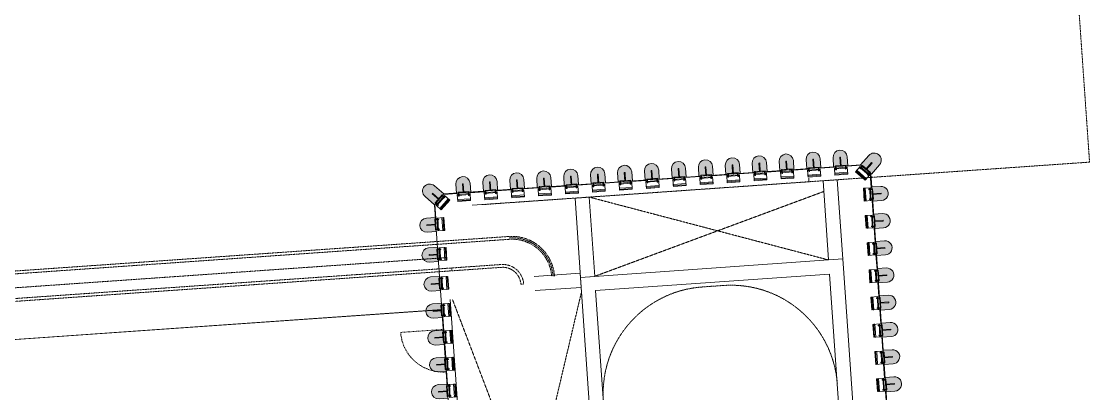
# Model space of a CAD drawing. Header units: millimetres. Extents: x 306 to 836129804, y -168137 to 818603917.
# Drawn here: x 833879721 to 833894834, y 818019373 to 818024603 of the extents above; entities that cross this region are included whole.
import ezdxf

# ---------------------------------------------------------------- set-up
doc = ezdxf.new("R2010")
doc.units = ezdxf.units.MM
doc.header["$LTSCALE"] = 3
for name, pattern in [('Dash', [6, 3, -3]), ('HIDDEN', [0.375, 0.25, -0.125]), ('Overhead', [1.8, 1.2, -0.6])]:
    doc.linetypes.add(name, pattern=pattern)
for name, color, linetype, lineweight in [('A-010-M_LINE', 251, 'Continuous', 13), ('A-010-M_LINE-T', 251, 'Continuous', 13), ('A-010-M_LINE_Over', 251, 'Overhead', 13), ('A-200-M_WALL_EXT', 251, 'Continuous', 13), ('A-200-M_WALL_INT', 251, 'Continuous', 13), ('A-214-M_CURT_WALL', 251, 'Continuous', 13), ('A-215-M_CURT_PANEL', 251, 'Continuous', 13), ('A-215-MH_CURT_PANEL', 251, 'Dash', 13), ('A-770-ME_FFE_SA', 251, 'Continuous', 13), ('A-770-MH_FFE_SA', 251, 'Overhead', 13), ('A-810-M_ROOMS', 251, 'Continuous', 13), ('Z-060-M_DETAIL', 253, 'Continuous', 5), ('Z-060-M_LINE_MEDIUM', 253, 'Continuous', 9)]:
    doc.layers.add(name, color=color, linetype=linetype, lineweight=lineweight)
doc.layers.add('UAJ-00XREF', color=7, linetype='Continuous')
doc.layers.get('A-770-ME_FFE_SA').off()

# ---------------------------------------------------------------- blocks, each defined once
blk = doc.blocks.new('ARC_CWP_PERFORATED METAL_STRAIGHT - ARC_CWP_PERFORATED METAL_STRAIGHT-39453979-0300')
at = {"layer": 'A-215-M_CURT_PANEL', "lineweight": 9}
for p, q in [((-98, 8), (100, 8)), ((100, 5), (-95, 5)), ((100, 5), (100, 8))]:
    blk.add_line(p, q, dxfattribs=at)
blk = doc.blocks.new('ARC_CWP_PERFORATED METAL_STRAIGHT - ARC_CWP_PERFORATED METAL_STRAIGHT-39453999-0300')
at = {"layer": 'A-215-M_CURT_PANEL', "lineweight": 9}
for p, q in [((-98, -8), (100, -8)), ((100, -5), (-95, -5)), ((100, -5), (100, -8))]:
    blk.add_line(p, q, dxfattribs=at)
blk = doc.blocks.new('ARC_FS_FIRE SHUTTER LATERAL SINGLE  - ARC_FS_FIRE SHUTTER LATERAL SINGLE -34849120-0300')
at = {"layer": 'A-770-MH_FFE_SA'}
for p, q in [((-7775, 275), (-7815, 275)), ((-6820, 20), (-7520, 20)), ((-6820, 20), (-6820, -20)), ((50, 20), (-6820, 20)), ((50, 20), (50, -20)), ((-6820, -20), (-7520, -20)), ((-6820, -20), (50, -20))]:
    blk.add_line(p, q, dxfattribs=at)
for radius in [295, 255]:
    blk.add_arc((-7520, 275), radius, 180, 270, dxfattribs=at)
blk = doc.blocks.new('ARC_SS_SECURITY SHUTTER_LATERAL_GF MUSEUM SHOP - ARC_SS_SECURITY SHUTTER_LATERAL_GF MUSEUM SHOP-26694053-0300')
at = {"layer": 'A-770-MH_FFE_SA'}
for p, q in [((80, 2730), (40, 2730)), ((40, 2730), (40, 600)), ((80, 600), (80, 2730)), ((9460, 40), (640, 40)), ((640, 0), (9460, 0))]:
    blk.add_line(p, q, dxfattribs=at)
for centre, radius, start, end in [((640, 600), 600, 180, 270), ((640, 600), 560, 180, 270), ((9460, -560), 600, 360, 90), ((9460, -560), 580, 360, 90), ((9460, -560), 560, 0, 90)]:
    blk.add_arc(centre, radius, start, end, dxfattribs=at)
blk = doc.blocks.new('Circular Mullion - ARC_225mm CERAMIC MULLION-27539017-0300')
at = {"layer": 'Z-060-M_DETAIL', "lineweight": 9}
blk.add_hatch(color=256, dxfattribs=at).paths.add_polyline_path([(100, -125), (97, -151), (87, -175), (71, -196), (50, -212), (26, -222), (0, -225), (-26, -222), (-50, -212), (-71, -196), (-87, -175), (-97, -151), (-100, -125), (-100, 0), (100, 0)], flags=0)
at = {"layer": 'Z-060-M_DETAIL'}
for p, q in [((-90, 120), (90, 120)), ((-90, 21), (-90, 120)), ((90, 108), (-90, 108)), ((-90, 108), (-90, 93)), ((-90, 93), (90, 93)), ((90, 33), (-90, 33)), ((90, 21), (-90, 21)), ((-75, 45), (-65, 45)), ((-75, 0), (-75, 45)), ((-65, 45), (-65, 0)), ((65, 45), (75, 45)), ((65, 0), (65, 45)), ((75, 45), (75, 0)), ((90, 120), (90, 21)), ((90, 93), (90, 108)), ((-75, 0), (-75, -10)), ((-65, 0), (-75, 0)), ((-75, -10), (75, -10)), ((-5, -125), (-5, 0)), ((5, -125), (-5, -125)), ((5, -125), (5, 0)), ((75, 0), (65, 0)), ((75, -10), (75, 0))]:
    blk.add_line(p, q, dxfattribs=at)
at = {"layer": 'Z-060-M_LINE_MEDIUM'}
for p, q in [((100, 0), (-100, 0)), ((-100, 0), (-100, -125)), ((100, -125), (100, 0))]:
    blk.add_line(p, q, dxfattribs=at)
blk.add_arc((0, -125), 100, 180, 360, dxfattribs=at)
blk = doc.blocks.new('ARC_CWP_PERFORATED METAL_STRAIGHT - ARC_CWP_PERFORATED METAL_STRAIGHT-39948088-0300')
at = {"layer": 'A-215-M_CURT_PANEL', "lineweight": 9}
for p, q in [((-100, 5), (-100, 8)), ((-100, 8), (100, 8)), ((100, 5), (-100, 5)), ((100, 5), (100, 8))]:
    blk.add_line(p, q, dxfattribs=at)
blk = doc.blocks.new('ARC_CWP_Access Panel - ARC_CWP_Access Panel-39948089-0300')
at = {"layer": 'A-215-M_CURT_PANEL', "lineweight": 9}
for p, q in [((-100, 5), (-100, 8)), ((-100, 8), (100, 8)), ((100, 5), (-100, 5)), ((100, 5), (100, 8))]:
    blk.add_line(p, q, dxfattribs=at)
at = {"layer": 'A-215-MH_CURT_PANEL'}
blk.add_line((-300, 0), (-300, -599), dxfattribs=at)
blk.add_arc((-300, 0), 599, 270, 0, dxfattribs=at)
blk = doc.blocks.new('Circular Mullion - Perforated Mesh-26022574-0300')
at = {"layer": 'A-214-M_CURT_WALL'}
blk.add_hatch(color=256, dxfattribs=at).paths.add_polyline_path([(71, -246), (87, -225), (97, -197), (100, -175), (100, 0), (-100, 0), (-100, -175), (-97, -201), (-87, -225), (-71, -246), (-50, -262), (-26, -272), (0, -275), (26, -272), (50, -262)], flags=0)
at = {"layer": 'Z-060-M_DETAIL'}
for p, q in [((-100, 0), (-100, -175)), ((100, 0), (-100, 0)), ((-90, 120), (90, 120)), ((-90, 21), (-90, 120)), ((90, 108), (-90, 108)), ((-90, 108), (-90, 93)), ((-90, 93), (90, 93)), ((90, 33), (-90, 33)), ((90, 21), (-90, 21)), ((-75, 45), (-65, 45)), ((-75, 0), (-75, 45)), ((-65, 45), (-65, 0)), ((65, 45), (75, 45)), ((65, 0), (65, 45)), ((75, 45), (75, 0)), ((90, 120), (90, 21)), ((90, 93), (90, 108)), ((-75, 0), (-75, -10)), ((-65, 0), (-75, 0)), ((-75, -10), (75, -10)), ((-5, -125), (-5, 0)), ((5, -125), (-5, -125)), ((5, -125), (5, 0)), ((75, 0), (65, 0)), ((75, -10), (75, 0)), ((100, -175), (100, 0))]:
    blk.add_line(p, q, dxfattribs=at)
blk.add_arc((0, -175), 100, 180, 360, dxfattribs=at)
blk = doc.blocks.new('ARC_CWP_PERFORATED METAL_STRAIGHT - ARC_CWP_PERFORATED METAL_STRAIGHT-V215-0300')
at = {"layer": 'A-215-M_CURT_PANEL', "lineweight": 9}
for p, q in [((100, -5), (-100, -5)), ((-100, -5), (-100, -8)), ((-100, -8), (100, -8)), ((100, -5), (100, -8))]:
    blk.add_line(p, q, dxfattribs=at)
blk = doc.blocks.new('ARC_CWP_PERFORATED METAL_STRAIGHT - ARC_CWP_PERFORATED METAL_STRAIGHT-V216-0300')
at = {"layer": 'A-215-M_CURT_PANEL', "lineweight": 9}
for p, q in [((95, -5), (-100, -5)), ((-100, -5), (-100, -8)), ((-100, -8), (98, -8))]:
    blk.add_line(p, q, dxfattribs=at)
blk = doc.blocks.new('ARC_CWP_PERFORATED METAL_STRAIGHT - ARC_CWP_PERFORATED METAL_STRAIGHT-V203-0300')
at = {"layer": 'A-215-M_CURT_PANEL', "lineweight": 9}
for p, q in [((-100, 5), (-100, 8)), ((-100, 8), (100, 8)), ((100, 5), (-100, 5)), ((100, 5), (100, 8))]:
    blk.add_line(p, q, dxfattribs=at)
blk = doc.blocks.new('ARC_CWP_PERFORATED METAL_STRAIGHT - ARC_CWP_PERFORATED METAL_STRAIGHT-39948084-0300')
at = {"layer": 'A-215-M_CURT_PANEL', "lineweight": 9}
for p, q in [((-102, 5), (-102, 8)), ((-102, 8), (102, 8)), ((102, 5), (-102, 5)), ((102, 5), (102, 8))]:
    blk.add_line(p, q, dxfattribs=at)
blk = doc.blocks.new('3A35X-MAGP-P-MP-00')
at = {"layer": 'A-010-M_LINE', "linetype": 'Overhead'}
for p, q in [((834473224, 818040923), (834474503, 818022626)), ((834467540, 818021020), (834470765, 818022214)), ((834467463, 818022134), (834470832, 818021250)), ((834456897, 818020685), (834465463, 818021284)), ((834465538, 818020696), (834467773, 818014831)), ((834465924, 818014742), (834467355, 818020806))]:
    blk.add_line(p, q, dxfattribs=at)
at = {"layer": 'A-010-M_LINE', "linetype": 'HIDDEN'}
blk.add_line((834469055, 818020871), (834469354, 818020892), dxfattribs=at)
for centre, start, end in [((834469159, 818019374), 93.9989, 183.8407), ((834469458, 818019395), 4.1571, 93.9989)]:
    blk.add_arc(centre, 1500, start, end, dxfattribs=at)
at = {"layer": 'A-010-M_LINE-T'}
for p, q in [((834467612, 818022144), (834470555, 818022350)), ((834470555, 818022350), (834470552, 818022400)), ((834465817, 818022019), (834467612, 818022144)), ((834465924, 818014742), (834465508, 818020694))]:
    blk.add_line(p, q, dxfattribs=at)
at = {"layer": 'A-010-M_LINE_Over'}
blk.add_line((834474503, 818022626), (834465946, 818022028), dxfattribs=at)
at = {"layer": 'A-200-M_WALL_EXT', "lineweight": 13}
for p, q in [((834467539, 818021020), (834470831, 818021250)), ((834471031, 818021264), (834470831, 818021250)), ((834471031, 818021264), (834471312, 818017249)), ((834467539, 818021020), (834467340, 818021006)), ((834467782, 818014680), (834467340, 818021006)), ((834470845, 818021050), (834467553, 818020820)), ((834470845, 818021050), (834471112, 818017235)), ((834467553, 818020820), (834467684, 818018954))]:
    blk.add_line(p, q, dxfattribs=at)
at = {"layer": 'A-200-M_WALL_INT'}
for p, q in [((834470754, 818022364), (834470953, 818022378)), ((834470831, 818021250), (834470754, 818022364)), ((834470953, 818022378), (834471031, 818021264)), ((834467263, 818022120), (834467463, 818022134)), ((834467341, 818021006), (834467263, 818022120)), ((834467463, 818022134), (834467540, 818021020)), ((834470831, 818021250), (834471031, 818021264)), ((834466688, 818021019), (834467336, 818021064)), ((834467336, 818021064), (834467350, 818020864)), ((834467341, 818021006), (834467540, 818021020)), ((834467350, 818020864), (834466702, 818020819))]:
    blk.add_line(p, q, dxfattribs=at)
at = {"layer": 'A-810-M_ROOMS', "flags": 128}
for points in [[(834456031, 818019898), (834465388, 818020552), (834465342, 818021213), (834465285, 818022027), (834465416, 818022178), (834467350, 818022313), (834470840, 818022557), (834471282, 818022588), (834471383, 818022500), (834471426, 818022462), (834471430, 818022406), (834471759, 818017701), (834471971, 818017715), (834479702, 818018256)], [(834470118, 817984522), (834468191, 818012091), (834468167, 818012431), (834468003, 818012419), (834468012, 818012292), (834467950, 818012288), (834466116, 818012160), (834465965, 818012291), (834465931, 818012787), (834465911, 818013069), (834466040, 818013078), (834465922, 818014774), (834465792, 818014765), (834465774, 818015027), (834465388, 818020552), (834465250, 818020542), (834456031, 818019898)]]:
    blk.add_lwpolyline(points, dxfattribs=at)
at = {"layer": 'A-214-M_CURT_WALL', "lineweight": 9, "extrusion": (0, 0, -1), "rotation": 176.0010914742286}
for p in [(-834471002, 818022569), (-834468728, 818022410), (-834469107, 818022436), (-834469486, 818022463), (-834469865, 818022489), (-834470244, 818022516), (-834470623, 818022542), (-834466832, 818022277), (-834467212, 818022304), (-834467591, 818022330), (-834467970, 818022357), (-834468349, 818022383), (-834465695, 818022198), (-834466074, 818022224), (-834466453, 818022251)]:
    blk.add_blockref('Circular Mullion - ARC_225mm CERAMIC MULLION-27539017-0300', p, dxfattribs=at)
at = {"layer": 'A-214-M_CURT_WALL', "extrusion": (0, 0, -1), "rotation": 221.0010914742284}
blk.add_blockref('Circular Mullion - Perforated Mesh-26022574-0300', (-834471357, 818022522), dxfattribs=at)
at = {"layer": 'A-214-M_CURT_WALL', "rotation": 228.9989085257713}
blk.add_blockref('Circular Mullion - Perforated Mesh-26022574-0300', (834465350, 818022103), dxfattribs=at)
at = {"layer": 'A-214-M_CURT_WALL', "lineweight": 9}
for p, rotation in [((834471446, 818022177), 93.9989085257714), ((834471473, 818021794), 93.9989085257714), ((834465304, 818021748), 273.9989085257712), ((834465334, 818021329), 273.9989085257712), ((834471500, 818021412), 93.9989085257714), ((834471526, 818021029), 93.9989085257714), ((834465362, 818020920), 273.9989085257712), ((834471553, 818020646), 93.9989085257714), ((834465389, 818020541), 273.9989085257712), ((834471580, 818020263), 93.9989085257714), ((834465415, 818020163), 273.9989085257712), ((834471607, 818019880), 93.9989085257714), ((834465441, 818019784), 273.9989085257712), ((834465468, 818019406), 273.9989085257712), ((834471633, 818019498), 93.9989085257714)]:
    blk.add_blockref('Circular Mullion - ARC_225mm CERAMIC MULLION-27539017-0300', p, dxfattribs=dict(at, rotation=rotation))
at = {"layer": 'A-215-M_CURT_PANEL', "rotation": 3.998908525771384}
for name, p in [('ARC_CWP_PERFORATED METAL_STRAIGHT - ARC_CWP_PERFORATED METAL_STRAIGHT-V215-0300', (834470055, 818022502)), ('ARC_CWP_PERFORATED METAL_STRAIGHT - ARC_CWP_PERFORATED METAL_STRAIGHT-V215-0300', (834470434, 818022529)), ('ARC_CWP_PERFORATED METAL_STRAIGHT - ARC_CWP_PERFORATED METAL_STRAIGHT-V215-0300', (834470813, 818022555)), ('ARC_CWP_PERFORATED METAL_STRAIGHT - ARC_CWP_PERFORATED METAL_STRAIGHT-V216-0300', (834471192, 818022582)), ('ARC_CWP_PERFORATED METAL_STRAIGHT - ARC_CWP_PERFORATED METAL_STRAIGHT-V215-0300', (834467780, 818022343)), ('ARC_CWP_PERFORATED METAL_STRAIGHT - ARC_CWP_PERFORATED METAL_STRAIGHT-V215-0300', (834468159, 818022370)), ('ARC_CWP_PERFORATED METAL_STRAIGHT - ARC_CWP_PERFORATED METAL_STRAIGHT-V215-0300', (834468538, 818022396)), ('ARC_CWP_PERFORATED METAL_STRAIGHT - ARC_CWP_PERFORATED METAL_STRAIGHT-V215-0300', (834468917, 818022423)), ('ARC_CWP_PERFORATED METAL_STRAIGHT - ARC_CWP_PERFORATED METAL_STRAIGHT-V215-0300', (834469296, 818022449)), ('ARC_CWP_PERFORATED METAL_STRAIGHT - ARC_CWP_PERFORATED METAL_STRAIGHT-V215-0300', (834469676, 818022476)), ('ARC_CWP_PERFORATED METAL_STRAIGHT - ARC_CWP_PERFORATED METAL_STRAIGHT-V215-0300', (834465885, 818022211)), ('ARC_CWP_PERFORATED METAL_STRAIGHT - ARC_CWP_PERFORATED METAL_STRAIGHT-V215-0300', (834466264, 818022237)), ('ARC_CWP_PERFORATED METAL_STRAIGHT - ARC_CWP_PERFORATED METAL_STRAIGHT-V215-0300', (834466643, 818022264)), ('ARC_CWP_PERFORATED METAL_STRAIGHT - ARC_CWP_PERFORATED METAL_STRAIGHT-V215-0300', (834467022, 818022290)), ('ARC_CWP_PERFORATED METAL_STRAIGHT - ARC_CWP_PERFORATED METAL_STRAIGHT-V215-0300', (834467401, 818022317)), ('ARC_CWP_PERFORATED METAL_STRAIGHT - ARC_CWP_PERFORATED METAL_STRAIGHT-39453999-0300', (834465506, 818022184))]:
    blk.add_blockref(name, p, dxfattribs=at)
at = {"layer": 'A-215-M_CURT_PANEL', "lineweight": 9}
for name, p, rotation in [('ARC_CWP_PERFORATED METAL_STRAIGHT - ARC_CWP_PERFORATED METAL_STRAIGHT-V203-0300', (834471433, 818022367), 93.9989085257714), ('ARC_CWP_PERFORATED METAL_STRAIGHT - ARC_CWP_PERFORATED METAL_STRAIGHT-39948084-0300', (834471459, 818021986), 93.9989085257714), ('ARC_CWP_PERFORATED METAL_STRAIGHT - ARC_CWP_PERFORATED METAL_STRAIGHT-39453979-0300', (834465291, 818021937), 273.9989085257712), ('ARC_CWP_PERFORATED METAL_STRAIGHT - ARC_CWP_PERFORATED METAL_STRAIGHT-39948084-0300', (834471486, 818021603), 93.9989085257714), ('ARC_CWP_PERFORATED METAL_STRAIGHT - ARC_CWP_PERFORATED METAL_STRAIGHT-39948084-0300', (834471513, 818021220), 93.9989085257714), ('ARC_CWP_PERFORATED METAL_STRAIGHT - ARC_CWP_PERFORATED METAL_STRAIGHT-39948084-0300', (834471540, 818020837), 93.9989085257714), ('ARC_CWP_PERFORATED METAL_STRAIGHT - ARC_CWP_PERFORATED METAL_STRAIGHT-39948084-0300', (834471566, 818020455), 93.9989085257714), ('ARC_CWP_PERFORATED METAL_STRAIGHT - ARC_CWP_PERFORATED METAL_STRAIGHT-39948088-0300', (834465402, 818020352), 273.9989085257712), ('ARC_CWP_Access Panel - ARC_CWP_Access Panel-39948089-0300', (834465428, 818019974), 273.9989085257712), ('ARC_CWP_PERFORATED METAL_STRAIGHT - ARC_CWP_PERFORATED METAL_STRAIGHT-39948084-0300', (834471593, 818020072), 93.9989085257714), ('ARC_CWP_PERFORATED METAL_STRAIGHT - ARC_CWP_PERFORATED METAL_STRAIGHT-39948084-0300', (834471620, 818019689), 93.9989085257714), ('ARC_CWP_PERFORATED METAL_STRAIGHT - ARC_CWP_PERFORATED METAL_STRAIGHT-39948088-0300', (834465455, 818019595), 273.9989085257712), ('ARC_CWP_PERFORATED METAL_STRAIGHT - ARC_CWP_PERFORATED METAL_STRAIGHT-39948084-0300', (834471647, 818019306), 93.9989085257714)]:
    blk.add_blockref(name, p, dxfattribs=dict(at, rotation=rotation))
at = {"layer": 'A-770-ME_FFE_SA'}
for name, p, rotation in [('ARC_SS_SECURITY SHUTTER_LATERAL_GF MUSEUM SHOP - ARC_SS_SECURITY SHUTTER_LATERAL_GF MUSEUM SHOP-26694053-0300', (834456899, 818020881), 3.998908525771384), ('ARC_FS_FIRE SHUTTER LATERAL SINGLE  - ARC_FS_FIRE SHUTTER LATERAL SINGLE -34849120-0300', (834458725, 818020642), 183.9989085257713)]:
    blk.add_blockref(name, p, dxfattribs=dict(at, rotation=rotation))

msp = doc.modelspace()

# ---------------------------------------------------------------- block references
at = {"layer": 'UAJ-00XREF', "ltscale": 0.5}
msp.add_blockref('3A35X-MAGP-P-MP-00', (-579753, 0), dxfattribs=at)

doc.saveas('drawing.dxf')
